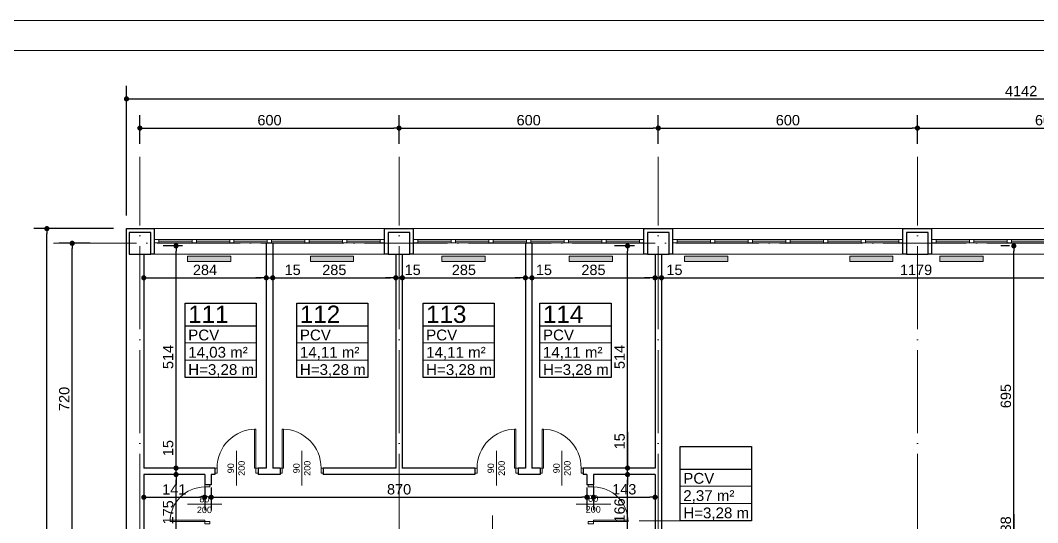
# Model space of a CAD drawing. Header units: millimetres. Extents: x 54 to 8480, y -22812 to 17434.
# Drawn here: x 1356 to 3711, y -6288 to -5126 of the extents above; entities that cross this region are included whole.
import ezdxf

# ---------------------------------------------------------------- set-up
doc = ezdxf.new("R2010")
doc.units = ezdxf.units.MM
doc.linetypes.add('ACAD_ISO04W100', pattern=[30, 24, -3, 0, -3])
doc.layers.add('grzejniki', color=104, linetype='Continuous')
doc.layers.add('TABELKI PO UWAGACH', color=5, linetype='Continuous')
for name, color, linetype, lineweight in [('osie', 132, 'ACAD_ISO04W100', 0), ('PLATFORMA', 7, 'Continuous', 0), ('STOLARKA', 97, 'Continuous', 0), ('tabelki', 151, 'Continuous', 0), ('wymiary', 150, 'Continuous', 0)]:
    doc.layers.add(name, color=color, linetype=linetype, lineweight=lineweight)
doc.styles.get("Standard").update_dxf_attribs({"font": 'arial.ttf'})
doc.dimstyles.new('ISO-25', dxfattribs={"dimtxt": 24, "dimasz": 12, "dimexe": 30, "dimexo": 30, "dimgap": 6, "dimtad": 1, "dimdec": 0, "dimtxsty": 'Standard', "dimblk": 'DOT', "dimcen": 2.5, "dimadec": 0, "dimazin": 0, "dimtfac": 1, "dimtdec": 0, "dimtmove": 0, "dimatfit": 3, "dimldrblk": 'DOT', "dimfxl": 1, "dimarcsym": 0})

# ---------------------------------------------------------------- blocks, each defined once
blk = doc.blocks.new('A$C13771EA7')
at = {"color": 132, "linetype": 'ACAD_ISO04W100', "lineweight": 0, "ltscale": 8}
for p, q in [((31, -2874), (31, 166)), ((631, -2874), (631, 166)), ((1231, -2874), (1231, 166)), ((1831, -2874), (1831, 166)), ((-169, -34), (4311, -34))]:
    blk.add_line(p, q, dxfattribs=at)
blk = doc.blocks.new('A$C662874F4')
at = {"layer": 'STOLARKA', "lineweight": 0}
for p, q in [((8.5, 9), (541.5, 9)), ((18.5, -20), (95.6668, -20)), ((105.6668, -20), (182.8334, -20)), ((192.8334, -20), (270, -20)), ((280, -20), (357.1666, -20)), ((367.1666, -20), (444.3332, -20)), ((454.3332, -20), (531.5, -20)), ((8.5, -50), (541.5, -50))]:
    blk.add_line(p, q, dxfattribs=at)
for points in [[(8.5, -24), (541.5, -24), (541.5, -16), (8.5, -16)], [(8.5, -24), (18.5, -24), (18.5, -16), (8.5, -16)], [(95.6668, -24), (105.6668, -24), (105.6668, -16), (95.6668, -16)], [(182.8334, -24), (192.8334, -24), (192.8334, -16), (182.8334, -16)], [(270, -24), (280, -24), (280, -16), (270, -16)], [(367.1666, -24), (357.1666, -24), (357.1666, -16), (367.1666, -16)], [(454.3332, -24), (444.3332, -24), (444.3332, -16), (454.3332, -16)], [(531.5, -24), (541.5, -24), (541.5, -16), (531.5, -16)]]:
    blk.add_lwpolyline(points, close=True, dxfattribs=at)
blk = doc.blocks.new('A$C326D3F87')
at = {"layer": 'STOLARKA', "lineweight": 0}
blk.add_line((50, -40), (50, 40), dxfattribs=at)
for points in [[(5, 0), (8, 0), (8, 90), (5, 90)], [(0, -12), (5, -12), (5, 0), (0, 0)], [(95, -12), (100, -12), (100, 0), (95, 0)]]:
    blk.add_lwpolyline(points, close=True, dxfattribs=at)
blk.add_arc((5, 0), 90, 0, 90, dxfattribs=at)
at = {"layer": 'STOLARKA', "lineweight": 0, "insert": (30.4, -37.7), "char_height": 15, "width": 74.399, "attachment_point": 1, "rotation": 90}
blk.add_mtext('\\pxqc;90\\P200', dxfattribs=at)
blk = doc.blocks.new('_Dot')
at = {"color": 0, "linetype": 'ByBlock', "lineweight": -2}
blk.add_line((-0.5, 0), (-1, 0), dxfattribs=at)
at = {"color": 0, "linetype": 'ByBlock', "lineweight": 0, "const_width": 0.5}
blk.add_lwpolyline([(-0.25, 0, 1), (0.25, 0, 1)], format="xyb", close=True, dxfattribs=at)
blk = doc.blocks.new('*D170')
at = {"layer": 'Defpoints', "color": 0, "linetype": 'Continuous', "lineweight": 0}
for p in [(2232.6, -5374.8), (1632.6, -5441.3), (2232.6, -5441.3)]:
    blk.add_point(p, dxfattribs=at)
at = {"layer": 'wymiary', "color": 0, "linetype": 'Continuous', "lineweight": -2}
for p, q in [((1632.6, -5411.3), (1632.6, -5344.8)), ((2232.6, -5411.3), (2232.6, -5344.8)), ((1644.6, -5374.8), (2220.6, -5374.8))]:
    blk.add_line(p, q, dxfattribs=at)
at = {"layer": 'wymiary', "color": 0, "linetype": 'Continuous', "lineweight": -2, "xscale": 12, "yscale": 12, "zscale": 12, "rotation": 180}
blk.add_blockref('_Dot', (1632.6, -5374.8), dxfattribs=at)
at = {"layer": 'wymiary', "color": 0, "linetype": 'Continuous', "lineweight": -2, "xscale": 12, "yscale": 12, "zscale": 12}
blk.add_blockref('_Dot', (2232.6, -5374.8), dxfattribs=at)
at = {"layer": 'wymiary', "color": 0, "linetype": 'Continuous', "lineweight": 0, "insert": (1932.6, -5356.6), "char_height": 24, "attachment_point": 5}
blk.add_mtext('600', dxfattribs=at)
blk = doc.blocks.new('*D171')
at = {"layer": 'Defpoints', "color": 0, "linetype": 'Continuous', "lineweight": 0}
for p in [(2832.6, -5374.8), (2232.6, -5441.3), (2832.6, -5441.3)]:
    blk.add_point(p, dxfattribs=at)
at = {"layer": 'wymiary', "color": 0, "linetype": 'Continuous', "lineweight": -2}
for p, q in [((2232.6, -5411.3), (2232.6, -5344.8)), ((2832.6, -5411.3), (2832.6, -5344.8)), ((2244.6, -5374.8), (2820.6, -5374.8))]:
    blk.add_line(p, q, dxfattribs=at)
at = {"layer": 'wymiary', "color": 0, "linetype": 'Continuous', "lineweight": -2, "xscale": 12, "yscale": 12, "zscale": 12, "rotation": 180}
blk.add_blockref('_Dot', (2232.6, -5374.8), dxfattribs=at)
at = {"layer": 'wymiary', "color": 0, "linetype": 'Continuous', "lineweight": -2, "xscale": 12, "yscale": 12, "zscale": 12}
blk.add_blockref('_Dot', (2832.6, -5374.8), dxfattribs=at)
at = {"layer": 'wymiary', "color": 0, "linetype": 'Continuous', "lineweight": 0, "insert": (2532.6, -5356.6), "char_height": 24, "attachment_point": 5}
blk.add_mtext('600', dxfattribs=at)
blk = doc.blocks.new('*D172')
at = {"layer": 'Defpoints', "color": 0, "linetype": 'Continuous', "lineweight": 0}
for p in [(3432.6, -5374.8), (2832.6, -5441.3), (3432.6, -5441.3)]:
    blk.add_point(p, dxfattribs=at)
at = {"layer": 'wymiary', "color": 0, "linetype": 'Continuous', "lineweight": -2}
for p, q in [((2832.6, -5411.3), (2832.6, -5344.8)), ((3432.6, -5411.3), (3432.6, -5344.8)), ((2844.6, -5374.8), (3420.6, -5374.8))]:
    blk.add_line(p, q, dxfattribs=at)
at = {"layer": 'wymiary', "color": 0, "linetype": 'Continuous', "lineweight": -2, "xscale": 12, "yscale": 12, "zscale": 12, "rotation": 180}
blk.add_blockref('_Dot', (2832.6, -5374.8), dxfattribs=at)
at = {"layer": 'wymiary', "color": 0, "linetype": 'Continuous', "lineweight": -2, "xscale": 12, "yscale": 12, "zscale": 12}
blk.add_blockref('_Dot', (3432.6, -5374.8), dxfattribs=at)
at = {"layer": 'wymiary', "color": 0, "linetype": 'Continuous', "lineweight": 0, "insert": (3132.6, -5356.6), "char_height": 24, "attachment_point": 5}
blk.add_mtext('600', dxfattribs=at)
blk = doc.blocks.new('*D173')
at = {"layer": 'Defpoints', "color": 0, "linetype": 'Continuous', "lineweight": 0}
for p in [(4032.6, -5374.8), (3432.6, -5441.3), (4032.6, -5441.3)]:
    blk.add_point(p, dxfattribs=at)
at = {"layer": 'wymiary', "color": 0, "linetype": 'Continuous', "lineweight": -2}
for p, q in [((3432.6, -5411.3), (3432.6, -5344.8)), ((4032.6, -5411.3), (4032.6, -5344.8)), ((3444.6, -5374.8), (4020.6, -5374.8))]:
    blk.add_line(p, q, dxfattribs=at)
at = {"layer": 'wymiary', "color": 0, "linetype": 'Continuous', "lineweight": -2, "xscale": 12, "yscale": 12, "zscale": 12, "rotation": 180}
blk.add_blockref('_Dot', (3432.6, -5374.8), dxfattribs=at)
at = {"layer": 'wymiary', "color": 0, "linetype": 'Continuous', "lineweight": -2, "xscale": 12, "yscale": 12, "zscale": 12}
blk.add_blockref('_Dot', (4032.6, -5374.8), dxfattribs=at)
at = {"layer": 'wymiary', "color": 0, "linetype": 'Continuous', "lineweight": 0, "insert": (3732.6, -5356.6), "char_height": 24, "attachment_point": 5}
blk.add_mtext('600', dxfattribs=at)
blk = doc.blocks.new('*D154')
at = {"layer": 'Defpoints', "color": 0, "linetype": 'Continuous', "lineweight": 0}
for p in [(1475.9, -5641.3), (1547.6, -5641.3), (1547.6, -6361.3)]:
    blk.add_point(p, dxfattribs=at)
at = {"layer": 'wymiary', "color": 0, "linetype": 'Continuous', "lineweight": -2}
for p, q in [((1517.6, -5641.3), (1445.9, -5641.3)), ((1475.9, -6349.3), (1475.9, -5653.3)), ((1517.6, -6361.3), (1445.9, -6361.3))]:
    blk.add_line(p, q, dxfattribs=at)
at = {"layer": 'wymiary', "color": 0, "linetype": 'Continuous', "lineweight": -2, "xscale": 12, "yscale": 12, "zscale": 12}
for p, rotation in [((1475.9, -5641.3), 90), ((1475.9, -6361.3), 270)]:
    blk.add_blockref('_Dot', p, dxfattribs=dict(at, rotation=rotation))
at = {"layer": 'wymiary', "color": 0, "linetype": 'Continuous', "lineweight": 0, "insert": (1457.6, -6001.3), "char_height": 24, "attachment_point": 5, "rotation": 90}
blk.add_mtext('720', dxfattribs=at)
blk = doc.blocks.new('*D168')
at = {"layer": 'Defpoints', "color": 0, "linetype": 'Continuous', "lineweight": 0}
for p in [(5743.6, -5307.2), (1601.6, -5607.3), (5743.6, -5607.3)]:
    blk.add_point(p, dxfattribs=at)
at = {"layer": 'wymiary', "color": 0, "linetype": 'Continuous', "lineweight": -2}
for p, q in [((1601.6, -5577.3), (1601.6, -5277.2)), ((5743.6, -5577.3), (5743.6, -5277.2)), ((1613.6, -5307.2), (5731.6, -5307.2))]:
    blk.add_line(p, q, dxfattribs=at)
at = {"layer": 'wymiary', "color": 0, "linetype": 'Continuous', "lineweight": -2, "xscale": 12, "yscale": 12, "zscale": 12, "rotation": 180}
blk.add_blockref('_Dot', (1601.6, -5307.2), dxfattribs=at)
at = {"layer": 'wymiary', "color": 0, "linetype": 'Continuous', "lineweight": -2, "xscale": 12, "yscale": 12, "zscale": 12}
blk.add_blockref('_Dot', (5743.6, -5307.2), dxfattribs=at)
at = {"layer": 'wymiary', "color": 0, "linetype": 'Continuous', "lineweight": 0, "insert": (3672.6, -5289.1), "char_height": 24, "attachment_point": 5}
blk.add_mtext('4142', dxfattribs=at)
blk = doc.blocks.new('*D169')
at = {"layer": 'Defpoints', "color": 0, "linetype": 'Continuous', "lineweight": 0}
for p in [(1417.2, -5607.3), (1601.6, -5607.3), (1601.6, -8315.3)]:
    blk.add_point(p, dxfattribs=at)
at = {"layer": 'wymiary', "color": 0, "linetype": 'Continuous', "lineweight": -2}
for p, q in [((1571.6, -5607.3), (1387.2, -5607.3)), ((1417.2, -8303.3), (1417.2, -5619.3)), ((1571.6, -8315.3), (1387.2, -8315.3))]:
    blk.add_line(p, q, dxfattribs=at)
at = {"layer": 'wymiary', "color": 0, "linetype": 'Continuous', "lineweight": -2, "xscale": 12, "yscale": 12, "zscale": 12}
for p, rotation in [((1417.2, -5607.3), 90), ((1417.2, -8315.3), 270)]:
    blk.add_blockref('_Dot', p, dxfattribs=dict(at, rotation=rotation))
at = {"layer": 'wymiary', "color": 0, "linetype": 'Continuous', "lineweight": 0, "insert": (1398.9, -6961.3), "char_height": 24, "attachment_point": 5, "rotation": 90}
blk.add_mtext('2708', dxfattribs=at)
blk = doc.blocks.new('*D311')
at = {"layer": 'Defpoints', "color": 0, "linetype": 'Continuous', "lineweight": 0}
for p in [(1716.3, -5647.3), (1761.6, -5647.3), (1716.3, -6161.3)]:
    blk.add_point(p, dxfattribs=at)
at = {"layer": 'wymiary', "color": 0, "linetype": 'Continuous', "lineweight": -2}
for p, q in [((1731.6, -5647.3), (1686.3, -5647.3)), ((1716.3, -6149.3), (1716.3, -5659.3))]:
    blk.add_line(p, q, dxfattribs=at)
at = {"layer": 'wymiary', "color": 0, "linetype": 'Continuous', "lineweight": -2, "xscale": 12, "yscale": 12, "zscale": 12}
for p, rotation in [((1716.3, -5647.3), 90), ((1716.3, -6161.3), 270)]:
    blk.add_blockref('_Dot', p, dxfattribs=dict(at, rotation=rotation))
at = {"layer": 'wymiary', "color": 0, "linetype": 'Continuous', "lineweight": 0, "insert": (1698, -5904.3), "char_height": 24, "attachment_point": 5, "rotation": 90}
blk.add_mtext('514', dxfattribs=at)
blk = doc.blocks.new('*D323')
at = {"layer": 'Defpoints', "color": 0, "linetype": 'Continuous', "lineweight": 0}
for p in [(1716.3, -6176.3), (1716.3, -6176.3), (1716.3, -6351.3)]:
    blk.add_point(p, dxfattribs=at)
at = {"layer": 'wymiary', "color": 0, "linetype": 'Continuous', "lineweight": -2}
blk.add_line((1716.3, -6339.3), (1716.3, -6188.3), dxfattribs=at)
at = {"layer": 'wymiary', "color": 0, "linetype": 'Continuous', "lineweight": -2, "xscale": 12, "yscale": 12, "zscale": 12}
for p, rotation in [((1716.3, -6176.3), 90), ((1716.3, -6351.3), 270)]:
    blk.add_blockref('_Dot', p, dxfattribs=dict(at, rotation=rotation))
at = {"layer": 'wymiary', "color": 0, "linetype": 'Continuous', "lineweight": 0, "insert": (1698, -6263.8), "char_height": 24, "attachment_point": 5, "rotation": 90}
blk.add_mtext('175', dxfattribs=at)
blk = doc.blocks.new('*D324')
at = {"layer": 'Defpoints', "color": 0, "linetype": 'Continuous', "lineweight": 0}
for p in [(1716.3, -6161.3), (1716.3, -6161.3), (1716.3, -6176.3)]:
    blk.add_point(p, dxfattribs=at)
at = {"layer": 'wymiary', "color": 0, "linetype": 'Continuous', "lineweight": -2}
for p, q in [((1716.3, -6149.3), (1716.3, -6093)), ((1716.3, -6176.3), (1716.3, -6161.3)), ((1716.3, -6188.3), (1716.3, -6200.3))]:
    blk.add_line(p, q, dxfattribs=at)
at = {"layer": 'wymiary', "color": 0, "linetype": 'Continuous', "lineweight": -2, "xscale": 12, "yscale": 12, "zscale": 12}
for p, rotation in [((1716.3, -6161.3), 270), ((1716.3, -6176.3), 90)]:
    blk.add_blockref('_Dot', p, dxfattribs=dict(at, rotation=rotation))
at = {"layer": 'wymiary', "color": 0, "linetype": 'Continuous', "lineweight": 0, "insert": (1698, -6115.1), "char_height": 24, "attachment_point": 5, "rotation": 90}
blk.add_mtext('15', dxfattribs=at)
blk = doc.blocks.new('*D348')
at = {"layer": 'Defpoints', "color": 0, "linetype": 'Continuous', "lineweight": 0}
for p in [(1641.6, -5666.3), (1925.1, -5666.3), (1925.1, -5721.1)]:
    blk.add_point(p, dxfattribs=at)
at = {"layer": 'wymiary', "color": 0, "linetype": 'Continuous', "lineweight": -2}
for p, q in [((1641.6, -5696.3), (1641.6, -5751.1)), ((1925.1, -5696.3), (1925.1, -5751.1)), ((1653.6, -5721.1), (1913.1, -5721.1))]:
    blk.add_line(p, q, dxfattribs=at)
at = {"layer": 'wymiary', "color": 0, "linetype": 'Continuous', "lineweight": -2, "xscale": 12, "yscale": 12, "zscale": 12, "rotation": 180}
blk.add_blockref('_Dot', (1641.6, -5721.1), dxfattribs=at)
at = {"layer": 'wymiary', "color": 0, "linetype": 'Continuous', "lineweight": -2, "xscale": 12, "yscale": 12, "zscale": 12}
blk.add_blockref('_Dot', (1925.1, -5721.1), dxfattribs=at)
at = {"layer": 'wymiary', "color": 0, "linetype": 'Continuous', "lineweight": 0, "insert": (1783.3, -5702.9), "char_height": 24, "attachment_point": 5}
blk.add_mtext('284', dxfattribs=at)
blk = doc.blocks.new('*D350')
at = {"layer": 'Defpoints', "color": 0, "linetype": 'Continuous', "lineweight": 0}
for p in [(1925.1, -5640.3), (1940.1, -5641.3), (1940.1, -5721.1)]:
    blk.add_point(p, dxfattribs=at)
at = {"layer": 'wymiary', "color": 0, "linetype": 'Continuous', "lineweight": -2}
for p, q in [((1925.1, -5670.3), (1925.1, -5751.1)), ((1940.1, -5671.3), (1940.1, -5751.1)), ((1913.1, -5721.1), (1901.1, -5721.1)), ((1925.1, -5721.1), (1940.1, -5721.1)), ((1952.1, -5721.1), (2008.4, -5721.1))]:
    blk.add_line(p, q, dxfattribs=at)
at = {"layer": 'wymiary', "color": 0, "linetype": 'Continuous', "lineweight": -2, "xscale": 12, "yscale": 12, "zscale": 12}
blk.add_blockref('_Dot', (1925.1, -5721.1), dxfattribs=at)
at = {"layer": 'wymiary', "color": 0, "linetype": 'Continuous', "lineweight": -2, "xscale": 12, "yscale": 12, "zscale": 12, "rotation": 180}
blk.add_blockref('_Dot', (1940.1, -5721.1), dxfattribs=at)
at = {"layer": 'wymiary', "color": 0, "linetype": 'Continuous', "lineweight": 0, "insert": (1986.2, -5702.9), "char_height": 24, "attachment_point": 5}
blk.add_mtext('15', dxfattribs=at)
blk = doc.blocks.new('*D351')
at = {"layer": 'Defpoints', "color": 0, "linetype": 'Continuous', "lineweight": 0}
for p in [(1940.1, -5641.3), (2225.1, -5666.3), (2225.1, -5721.1)]:
    blk.add_point(p, dxfattribs=at)
at = {"layer": 'wymiary', "color": 0, "linetype": 'Continuous', "lineweight": -2}
for p, q in [((1940.1, -5671.3), (1940.1, -5751.1)), ((2225.1, -5696.3), (2225.1, -5751.1)), ((1952.1, -5721.1), (2213.1, -5721.1))]:
    blk.add_line(p, q, dxfattribs=at)
at = {"layer": 'wymiary', "color": 0, "linetype": 'Continuous', "lineweight": -2, "xscale": 12, "yscale": 12, "zscale": 12, "rotation": 180}
blk.add_blockref('_Dot', (1940.1, -5721.1), dxfattribs=at)
at = {"layer": 'wymiary', "color": 0, "linetype": 'Continuous', "lineweight": -2, "xscale": 12, "yscale": 12, "zscale": 12}
blk.add_blockref('_Dot', (2225.1, -5721.1), dxfattribs=at)
at = {"layer": 'wymiary', "color": 0, "linetype": 'Continuous', "lineweight": 0, "insert": (2082.6, -5702.9), "char_height": 24, "attachment_point": 5}
blk.add_mtext('285', dxfattribs=at)
blk = doc.blocks.new('*D352')
at = {"layer": 'Defpoints', "color": 0, "linetype": 'Continuous', "lineweight": 0}
for p in [(2225.1, -5666.3), (2240.1, -5666.3), (2240.1, -5721.1)]:
    blk.add_point(p, dxfattribs=at)
at = {"layer": 'wymiary', "color": 0, "linetype": 'Continuous', "lineweight": -2}
for p, q in [((2225.1, -5696.3), (2225.1, -5751.1)), ((2240.1, -5696.3), (2240.1, -5751.1)), ((2213.1, -5721.1), (2201.1, -5721.1)), ((2225.1, -5721.1), (2240.1, -5721.1)), ((2252.1, -5721.1), (2264.1, -5721.1))]:
    blk.add_line(p, q, dxfattribs=at)
at = {"layer": 'wymiary', "color": 0, "linetype": 'Continuous', "lineweight": -2, "xscale": 12, "yscale": 12, "zscale": 12}
blk.add_blockref('_Dot', (2225.1, -5721.1), dxfattribs=at)
at = {"layer": 'wymiary', "color": 0, "linetype": 'Continuous', "lineweight": -2, "xscale": 12, "yscale": 12, "zscale": 12, "rotation": 180}
blk.add_blockref('_Dot', (2240.1, -5721.1), dxfattribs=at)
at = {"layer": 'wymiary', "color": 0, "linetype": 'Continuous', "lineweight": 0, "insert": (2264.1, -5702.9), "char_height": 24, "attachment_point": 5}
blk.add_mtext('15', dxfattribs=at)
blk = doc.blocks.new('*D353')
at = {"layer": 'Defpoints', "color": 0, "linetype": 'Continuous', "lineweight": 0}
for p in [(2240.1, -5666.3), (2525.1, -5666.3), (2525.1, -5721.1)]:
    blk.add_point(p, dxfattribs=at)
at = {"layer": 'wymiary', "color": 0, "linetype": 'Continuous', "lineweight": -2}
for p, q in [((2240.1, -5696.3), (2240.1, -5751.1)), ((2525.1, -5696.3), (2525.1, -5751.1)), ((2252.1, -5721.1), (2513.1, -5721.1))]:
    blk.add_line(p, q, dxfattribs=at)
at = {"layer": 'wymiary', "color": 0, "linetype": 'Continuous', "lineweight": -2, "xscale": 12, "yscale": 12, "zscale": 12, "rotation": 180}
blk.add_blockref('_Dot', (2240.1, -5721.1), dxfattribs=at)
at = {"layer": 'wymiary', "color": 0, "linetype": 'Continuous', "lineweight": -2, "xscale": 12, "yscale": 12, "zscale": 12}
blk.add_blockref('_Dot', (2525.1, -5721.1), dxfattribs=at)
at = {"layer": 'wymiary', "color": 0, "linetype": 'Continuous', "lineweight": 0, "insert": (2382.6, -5702.9), "char_height": 24, "attachment_point": 5}
blk.add_mtext('285', dxfattribs=at)
blk = doc.blocks.new('*D354')
at = {"layer": 'Defpoints', "color": 0, "linetype": 'Continuous', "lineweight": 0}
for p in [(2525.1, -5666.3), (2540.1, -5666.3), (2540.1, -5721.1)]:
    blk.add_point(p, dxfattribs=at)
at = {"layer": 'wymiary', "color": 0, "linetype": 'Continuous', "lineweight": -2}
for p, q in [((2525.1, -5696.3), (2525.1, -5751.1)), ((2540.1, -5696.3), (2540.1, -5751.1)), ((2513.1, -5721.1), (2501.1, -5721.1)), ((2525.1, -5721.1), (2540.1, -5721.1)), ((2552.1, -5721.1), (2564.1, -5721.1))]:
    blk.add_line(p, q, dxfattribs=at)
at = {"layer": 'wymiary', "color": 0, "linetype": 'Continuous', "lineweight": -2, "xscale": 12, "yscale": 12, "zscale": 12}
blk.add_blockref('_Dot', (2525.1, -5721.1), dxfattribs=at)
at = {"layer": 'wymiary', "color": 0, "linetype": 'Continuous', "lineweight": -2, "xscale": 12, "yscale": 12, "zscale": 12, "rotation": 180}
blk.add_blockref('_Dot', (2540.1, -5721.1), dxfattribs=at)
at = {"layer": 'wymiary', "color": 0, "linetype": 'Continuous', "lineweight": 0, "insert": (2567.9, -5702.9), "char_height": 24, "attachment_point": 5}
blk.add_mtext('15', dxfattribs=at)
blk = doc.blocks.new('*D355')
at = {"layer": 'Defpoints', "color": 0, "linetype": 'Continuous', "lineweight": 0}
for p in [(2540.1, -5666.3), (2825.1, -5666.3), (2825.1, -5721.1)]:
    blk.add_point(p, dxfattribs=at)
at = {"layer": 'wymiary', "color": 0, "linetype": 'Continuous', "lineweight": -2}
for p, q in [((2540.1, -5696.3), (2540.1, -5751.1)), ((2825.1, -5696.3), (2825.1, -5751.1)), ((2552.1, -5721.1), (2813.1, -5721.1))]:
    blk.add_line(p, q, dxfattribs=at)
at = {"layer": 'wymiary', "color": 0, "linetype": 'Continuous', "lineweight": -2, "xscale": 12, "yscale": 12, "zscale": 12, "rotation": 180}
blk.add_blockref('_Dot', (2540.1, -5721.1), dxfattribs=at)
at = {"layer": 'wymiary', "color": 0, "linetype": 'Continuous', "lineweight": -2, "xscale": 12, "yscale": 12, "zscale": 12}
blk.add_blockref('_Dot', (2825.1, -5721.1), dxfattribs=at)
at = {"layer": 'wymiary', "color": 0, "linetype": 'Continuous', "lineweight": 0, "insert": (2682.6, -5702.9), "char_height": 24, "attachment_point": 5}
blk.add_mtext('285', dxfattribs=at)
blk = doc.blocks.new('*D356')
at = {"layer": 'Defpoints', "color": 0, "linetype": 'Continuous', "lineweight": 0}
for p in [(2825.1, -5666.3), (2840.1, -5666.3), (2840.1, -5721.1)]:
    blk.add_point(p, dxfattribs=at)
at = {"layer": 'wymiary', "color": 0, "linetype": 'Continuous', "lineweight": -2}
for p, q in [((2825.1, -5696.3), (2825.1, -5751.1)), ((2840.1, -5696.3), (2840.1, -5751.1)), ((2813.1, -5721.1), (2801.1, -5721.1)), ((2825.1, -5721.1), (2840.1, -5721.1)), ((2852.1, -5721.1), (2864.1, -5721.1))]:
    blk.add_line(p, q, dxfattribs=at)
at = {"layer": 'wymiary', "color": 0, "linetype": 'Continuous', "lineweight": -2, "xscale": 12, "yscale": 12, "zscale": 12}
blk.add_blockref('_Dot', (2825.1, -5721.1), dxfattribs=at)
at = {"layer": 'wymiary', "color": 0, "linetype": 'Continuous', "lineweight": -2, "xscale": 12, "yscale": 12, "zscale": 12, "rotation": 180}
blk.add_blockref('_Dot', (2840.1, -5721.1), dxfattribs=at)
at = {"layer": 'wymiary', "color": 0, "linetype": 'Continuous', "lineweight": 0, "insert": (2870.1, -5702.9), "char_height": 24, "attachment_point": 5}
blk.add_mtext('15', dxfattribs=at)
blk = doc.blocks.new('*D357')
at = {"layer": 'Defpoints', "color": 0, "linetype": 'Continuous', "lineweight": 0}
for p in [(2840.1, -5666.3), (4018.6, -5666.3), (4018.6, -5721.1)]:
    blk.add_point(p, dxfattribs=at)
at = {"layer": 'wymiary', "color": 0, "linetype": 'Continuous', "lineweight": -2}
for p, q in [((2840.1, -5696.3), (2840.1, -5751.1)), ((4018.6, -5696.3), (4018.6, -5751.1)), ((2852.1, -5721.1), (4006.6, -5721.1))]:
    blk.add_line(p, q, dxfattribs=at)
at = {"layer": 'wymiary', "color": 0, "linetype": 'Continuous', "lineweight": -2, "xscale": 12, "yscale": 12, "zscale": 12, "rotation": 180}
blk.add_blockref('_Dot', (2840.1, -5721.1), dxfattribs=at)
at = {"layer": 'wymiary', "color": 0, "linetype": 'Continuous', "lineweight": -2, "xscale": 12, "yscale": 12, "zscale": 12}
blk.add_blockref('_Dot', (4018.6, -5721.1), dxfattribs=at)
at = {"layer": 'wymiary', "color": 0, "linetype": 'Continuous', "lineweight": 0, "insert": (3429.3, -5702.9), "char_height": 24, "attachment_point": 5}
blk.add_mtext('1179', dxfattribs=at)
blk = doc.blocks.new('*D536')
at = {"layer": 'Defpoints', "color": 0, "linetype": 'Continuous', "lineweight": 0}
for p in [(3655.6, -6342.3), (3655.6, -6342.3), (3655.6, -6380.3)]:
    blk.add_point(p, dxfattribs=at)
at = {"layer": 'wymiary', "color": 0, "linetype": 'Continuous', "lineweight": -2}
for p, q in [((3655.6, -6268.3), (3655.6, -6342.3)), ((3655.6, -6368.3), (3655.6, -6354.3))]:
    blk.add_line(p, q, dxfattribs=at)
at = {"layer": 'wymiary', "color": 0, "linetype": 'Continuous', "lineweight": -2, "xscale": 12, "yscale": 12, "zscale": 12}
for p, rotation in [((3655.6, -6342.3), 90), ((3655.6, -6380.3), 270)]:
    blk.add_blockref('_Dot', p, dxfattribs=dict(at, rotation=rotation))
at = {"layer": 'wymiary', "color": 0, "linetype": 'Continuous', "lineweight": 0, "insert": (3637.3, -6291.5), "char_height": 24, "attachment_point": 5, "rotation": 90}
blk.add_mtext('38', dxfattribs=at)
blk = doc.blocks.new('*D537')
at = {"layer": 'Defpoints', "color": 0, "linetype": 'Continuous', "lineweight": 0}
for p in [(3655.6, -5647.3), (3675.6, -5647.3), (3655.6, -6342.3)]:
    blk.add_point(p, dxfattribs=at)
at = {"layer": 'wymiary', "color": 0, "linetype": 'Continuous', "lineweight": -2}
for p, q in [((3645.6, -5647.3), (3625.6, -5647.3)), ((3655.6, -6330.3), (3655.6, -5659.3))]:
    blk.add_line(p, q, dxfattribs=at)
at = {"layer": 'wymiary', "color": 0, "linetype": 'Continuous', "lineweight": -2, "xscale": 12, "yscale": 12, "zscale": 12}
for p, rotation in [((3655.6, -5647.3), 90), ((3655.6, -6342.3), 270)]:
    blk.add_blockref('_Dot', p, dxfattribs=dict(at, rotation=rotation))
at = {"layer": 'wymiary', "color": 0, "linetype": 'Continuous', "lineweight": 0, "insert": (3637.3, -5994.8), "char_height": 24, "attachment_point": 5, "rotation": 90}
blk.add_mtext('695', dxfattribs=at)
blk = doc.blocks.new('*D654')
at = {"layer": 'Defpoints', "color": 0, "linetype": 'Continuous', "lineweight": 0}
for p in [(2761.5, -6176.3), (2825.1, -6176.3), (2807.6, -6342.3)]:
    blk.add_point(p, dxfattribs=at)
at = {"layer": 'wymiary', "color": 0, "linetype": 'Continuous', "lineweight": -2}
for p, q in [((2795.1, -6176.3), (2731.5, -6176.3)), ((2761.5, -6330.3), (2761.5, -6188.3)), ((2777.6, -6342.3), (2731.5, -6342.3))]:
    blk.add_line(p, q, dxfattribs=at)
at = {"layer": 'wymiary', "color": 0, "linetype": 'Continuous', "lineweight": -2, "xscale": 12, "yscale": 12, "zscale": 12}
for p, rotation in [((2761.5, -6176.3), 90), ((2761.5, -6342.3), 270)]:
    blk.add_blockref('_Dot', p, dxfattribs=dict(at, rotation=rotation))
at = {"layer": 'wymiary', "color": 0, "linetype": 'Continuous', "lineweight": 0, "insert": (2743.2, -6259.3), "char_height": 24, "attachment_point": 5, "rotation": 90}
blk.add_mtext('166', dxfattribs=at)
blk = doc.blocks.new('*D655')
at = {"layer": 'Defpoints', "color": 0, "linetype": 'Continuous', "lineweight": 0}
for p in [(2761.5, -6161.3), (2825.1, -6161.3), (2825.1, -6176.3)]:
    blk.add_point(p, dxfattribs=at)
at = {"layer": 'wymiary', "color": 0, "linetype": 'Continuous', "lineweight": -2}
for p, q in [((2761.5, -6077.1), (2761.5, -6161.3)), ((2761.5, -6149.3), (2761.5, -6137.3)), ((2795.1, -6161.3), (2731.5, -6161.3)), ((2761.5, -6176.3), (2761.5, -6161.3)), ((2761.5, -6176.3), (2761.5, -6161.3)), ((2795.1, -6176.3), (2731.5, -6176.3)), ((2761.5, -6188.3), (2761.5, -6200.3))]:
    blk.add_line(p, q, dxfattribs=at)
at = {"layer": 'wymiary', "color": 0, "linetype": 'Continuous', "lineweight": -2, "xscale": 12, "yscale": 12, "zscale": 12}
for p, rotation in [((2761.5, -6161.3), 270), ((2761.5, -6176.3), 90)]:
    blk.add_blockref('_Dot', p, dxfattribs=dict(at, rotation=rotation))
at = {"layer": 'wymiary', "color": 0, "linetype": 'Continuous', "lineweight": 0, "insert": (2743.2, -6099.3), "char_height": 24, "attachment_point": 5, "rotation": 90}
blk.add_mtext('15', dxfattribs=at)
blk = doc.blocks.new('*D656')
at = {"layer": 'Defpoints', "color": 0, "linetype": 'Continuous', "lineweight": 0}
for p in [(2761.5, -5647.3), (2807.6, -5647.3), (2825.1, -6161.3)]:
    blk.add_point(p, dxfattribs=at)
at = {"layer": 'wymiary', "color": 0, "linetype": 'Continuous', "lineweight": -2}
for p, q in [((2777.6, -5647.3), (2731.5, -5647.3)), ((2761.5, -6149.3), (2761.5, -5659.3)), ((2795.1, -6161.3), (2731.5, -6161.3))]:
    blk.add_line(p, q, dxfattribs=at)
at = {"layer": 'wymiary', "color": 0, "linetype": 'Continuous', "lineweight": -2, "xscale": 12, "yscale": 12, "zscale": 12}
for p, rotation in [((2761.5, -5647.3), 90), ((2761.5, -6161.3), 270)]:
    blk.add_blockref('_Dot', p, dxfattribs=dict(at, rotation=rotation))
at = {"layer": 'wymiary', "color": 0, "linetype": 'Continuous', "lineweight": 0, "insert": (2743.2, -5904.3), "char_height": 24, "attachment_point": 5, "rotation": 90}
blk.add_mtext('514', dxfattribs=at)
blk = doc.blocks.new('A$C508466D2')
at = {"layer": 'grzejniki', "linetype": 'Continuous', "lineweight": 0}
blk.add_hatch(color=256, dxfattribs=at).paths.add_polyline_path([(-50, -12), (50, -12), (50, 0), (-50, 0)])
blk.add_lwpolyline([(-50, -12), (50, -12), (50, 0), (-50, 0)], close=True, dxfattribs=at)
blk = doc.blocks.new('*D822')
at = {"layer": 'Defpoints', "color": 0, "linetype": 'Continuous', "lineweight": 0}
for p in [(1641.6, -6176.3), (1782.6, -6176.3), (1782.6, -6228.8)]:
    blk.add_point(p, dxfattribs=at)
at = {"layer": 'wymiary', "color": 0, "linetype": 'Continuous', "lineweight": -2}
for p, q in [((1641.6, -6206.3), (1641.6, -6258.8)), ((1782.6, -6206.3), (1782.6, -6258.8)), ((1653.6, -6228.8), (1770.6, -6228.8))]:
    blk.add_line(p, q, dxfattribs=at)
at = {"layer": 'wymiary', "color": 0, "linetype": 'Continuous', "lineweight": -2, "xscale": 12, "yscale": 12, "zscale": 12, "rotation": 180}
blk.add_blockref('_Dot', (1641.6, -6228.8), dxfattribs=at)
at = {"layer": 'wymiary', "color": 0, "linetype": 'Continuous', "lineweight": -2, "xscale": 12, "yscale": 12, "zscale": 12}
blk.add_blockref('_Dot', (1782.6, -6228.8), dxfattribs=at)
at = {"layer": 'wymiary', "color": 0, "linetype": 'Continuous', "lineweight": 0, "insert": (1712.1, -6210.7), "char_height": 24, "attachment_point": 5}
blk.add_mtext('141', dxfattribs=at)
blk = doc.blocks.new('*D823')
at = {"layer": 'Defpoints', "color": 0, "linetype": 'Continuous', "lineweight": 0}
for p in [(1797.6, -6176.3), (2667.6, -6176.3), (2667.6, -6228.8)]:
    blk.add_point(p, dxfattribs=at)
at = {"layer": 'wymiary', "color": 0, "linetype": 'Continuous', "lineweight": -2}
for p, q in [((1797.6, -6206.3), (1797.6, -6258.8)), ((2667.6, -6206.3), (2667.6, -6258.8)), ((1809.6, -6228.8), (2655.6, -6228.8))]:
    blk.add_line(p, q, dxfattribs=at)
at = {"layer": 'wymiary', "color": 0, "linetype": 'Continuous', "lineweight": -2, "xscale": 12, "yscale": 12, "zscale": 12, "rotation": 180}
blk.add_blockref('_Dot', (1797.6, -6228.8), dxfattribs=at)
at = {"layer": 'wymiary', "color": 0, "linetype": 'Continuous', "lineweight": -2, "xscale": 12, "yscale": 12, "zscale": 12}
blk.add_blockref('_Dot', (2667.6, -6228.8), dxfattribs=at)
at = {"layer": 'wymiary', "color": 0, "linetype": 'Continuous', "lineweight": 0, "insert": (2232.6, -6210.5), "char_height": 24, "attachment_point": 5}
blk.add_mtext('870', dxfattribs=at)
blk = doc.blocks.new('*D824')
at = {"layer": 'Defpoints', "color": 0, "linetype": 'Continuous', "lineweight": 0}
for p in [(2682.6, -6176.3), (2825.1, -6176.3), (2825.1, -6228.8)]:
    blk.add_point(p, dxfattribs=at)
at = {"layer": 'wymiary', "color": 0, "linetype": 'Continuous', "lineweight": -2}
for p, q in [((2682.6, -6206.3), (2682.6, -6258.8)), ((2825.1, -6206.3), (2825.1, -6258.8)), ((2694.6, -6228.8), (2813.1, -6228.8))]:
    blk.add_line(p, q, dxfattribs=at)
at = {"layer": 'wymiary', "color": 0, "linetype": 'Continuous', "lineweight": -2, "xscale": 12, "yscale": 12, "zscale": 12, "rotation": 180}
blk.add_blockref('_Dot', (2682.6, -6228.8), dxfattribs=at)
at = {"layer": 'wymiary', "color": 0, "linetype": 'Continuous', "lineweight": -2, "xscale": 12, "yscale": 12, "zscale": 12}
blk.add_blockref('_Dot', (2825.1, -6228.8), dxfattribs=at)
at = {"layer": 'wymiary', "color": 0, "linetype": 'Continuous', "lineweight": 0, "insert": (2753.8, -6210.5), "char_height": 24, "attachment_point": 5}
blk.add_mtext('143', dxfattribs=at)

msp = doc.modelspace()

# ---------------------------------------------------------------- linework, layer by layer
at = {"lineweight": 30}
for p, q in [((1601.6, -5607.3), (1666.1, -5607.3)), ((1601.6, -6391.3), (1601.6, -5607.3)), ((2199.1, -5607.3), (2266.1, -5607.3)), ((2799.1, -5607.3), (2866.1, -5607.3)), ((3399.1, -5607.3), (3466.1, -5607.3)), ((1925.1, -5640.3), (1925.1, -6161.3)), ((1940.1, -5640.3), (1940.1, -6161.3)), ((2525.1, -5640.3), (2525.1, -6161.3)), ((2540.1, -5640.3), (2540.1, -6161.3)), ((2225.1, -5666.3), (2225.1, -6161.3)), ((2240.1, -5666.3), (2240.1, -6161.3)), ((2825.1, -5666.3), (2825.1, -6161.3)), ((2840.1, -5666.3), (2840.1, -6336.3)), ((1806.1, -6161.3), (1641.6, -6161.3)), ((1806.1, -6161.3), (1806.1, -6176.3)), ((1906.1, -6161.3), (1906.1, -6176.3)), ((1925.1, -6161.3), (1906.1, -6161.3)), ((1957.1, -6161.3), (1940.1, -6161.3)), ((1957.1, -6161.3), (1957.1, -6176.3)), ((2225.1, -6161.3), (2057.1, -6161.3)), ((2057.1, -6161.3), (2057.1, -6176.3)), ((2408.1, -6161.3), (2240.1, -6161.3)), ((2408.1, -6161.3), (2408.1, -6176.3)), ((2508.1, -6161.3), (2508.1, -6176.3)), ((2525.1, -6161.3), (2508.1, -6161.3)), ((2559.1, -6161.3), (2540.1, -6161.3)), ((2559.1, -6161.3), (2559.1, -6176.3)), ((2825.1, -6161.3), (2659.1, -6161.3)), ((2659.1, -6161.3), (2659.1, -6176.3)), ((1782.6, -6176.3), (1641.6, -6176.3)), ((1806.1, -6176.3), (1797.6, -6176.3)), ((1957.1, -6176.3), (1906.1, -6176.3)), ((2408.1, -6176.3), (2057.1, -6176.3)), ((2559.1, -6176.3), (2508.1, -6176.3)), ((2667.6, -6176.3), (2659.1, -6176.3)), ((2825.1, -6176.3), (2682.6, -6176.3)), ((2825.1, -6176.3), (2825.1, -6336.3))]:
    msp.add_line(p, q, dxfattribs=at)
at = {"color": 7, "lineweight": 30}
for p, q in [((1666.1, -5666.3), (1666.1, -5607.3)), ((2199.1, -5666.3), (2199.1, -5607.3)), ((2266.1, -5666.3), (2266.1, -5607.3)), ((2799.1, -5666.3), (2799.1, -5607.3)), ((2866.1, -5666.3), (2866.1, -5607.3)), ((3399.1, -5666.3), (3399.1, -5607.3)), ((3466.1, -5666.3), (3466.1, -5607.3)), ((1641.6, -5666.3), (1641.6, -6161.3)), ((1666.1, -5666.3), (1657.6, -5666.3)), ((2207.6, -5666.3), (2199.1, -5666.3)), ((2266.1, -5666.3), (2257.6, -5666.3)), ((2807.6, -5666.3), (2799.1, -5666.3)), ((2866.1, -5666.3), (2857.6, -5666.3)), ((3407.6, -5666.3), (3399.1, -5666.3)), ((3466.1, -5666.3), (3457.6, -5666.3)), ((1641.6, -6176.3), (1641.6, -6336.3)), ((1782.6, -6176.3), (1782.6, -6200)), ((1797.6, -6176.3), (1797.6, -6200)), ((2667.6, -6176.3), (2667.6, -6200)), ((2682.6, -6176.3), (2682.6, -6200)), ((1797.6, -6200), (1782.6, -6200)), ((2682.6, -6200), (2667.6, -6200))]:
    msp.add_line(p, q, dxfattribs=at)
at = {"lineweight": 30}
for points in [[(1607.6, -5666.3), (1657.6, -5666.3), (1657.6, -5616.3), (1607.6, -5616.3)], [(2207.6, -5666.3), (2257.6, -5666.3), (2257.6, -5616.3), (2207.6, -5616.3)], [(2807.6, -5666.3), (2857.6, -5666.3), (2857.6, -5616.3), (2807.6, -5616.3)], [(3407.6, -5666.3), (3457.6, -5666.3), (3457.6, -5616.3), (3407.6, -5616.3)]]:
    msp.add_lwpolyline(points, close=True, dxfattribs=at)
at = {"layer": 'PLATFORMA', "color": 7, "lineweight": 0}
for points in [[(917.8, -8860.5), (7011.6, -8860.5), (7011.6, -5125.5), (917.8, -5125.5)], [(1301.6, -8790.5), (6941.6, -8790.5), (6941.6, -5195.5), (1301.6, -5195.5)]]:
    msp.add_lwpolyline(points, close=True, dxfattribs=at)
at = {"layer": 'STOLARKA', "lineweight": 0}
for p, q in [((1856.1, -6201.3), (1856.1, -6121.3)), ((2458.1, -6201.3), (2458.1, -6121.3)), ((1822.6, -6245), (1742.6, -6245)), ((2642.6, -6245), (2722.6, -6245))]:
    msp.add_line(p, q, dxfattribs=at)
for points in [[(1666.1, -5640.3), (2199.1, -5640.3), (2199.1, -5632.3), (1666.1, -5632.3)], [(1901.1, -6161.3), (1898.1, -6161.3), (1898.1, -6071.3), (1901.1, -6071.3)], [(2503.1, -6161.3), (2500.1, -6161.3), (2500.1, -6071.3), (2503.1, -6071.3)], [(1811.1, -6173.3), (1806.1, -6173.3), (1806.1, -6161.3), (1811.1, -6161.3)], [(1906.1, -6173.3), (1901.1, -6173.3), (1901.1, -6161.3), (1906.1, -6161.3)], [(2413.1, -6173.3), (2408.1, -6173.3), (2408.1, -6161.3), (2413.1, -6161.3)], [(2508.1, -6173.3), (2503.1, -6173.3), (2503.1, -6161.3), (2508.1, -6161.3)], [(1794.6, -6205), (1794.6, -6200), (1782.6, -6200), (1782.6, -6205)], [(2670.6, -6205), (2670.6, -6200), (2682.6, -6200), (2682.6, -6205)], [(1782.6, -6285), (1782.6, -6282), (1702.6, -6282), (1702.6, -6285)], [(1794.6, -6290), (1794.6, -6285), (1782.6, -6285), (1782.6, -6290)], [(2670.6, -6290), (2670.6, -6285), (2682.6, -6285), (2682.6, -6290)], [(2682.6, -6285), (2682.6, -6282), (2762.6, -6282), (2762.6, -6285)]]:
    msp.add_lwpolyline(points, close=True, dxfattribs=at)
for centre, radius, start, end in [((1901.1, -6161.3), 90, 90, 180), ((2503.1, -6161.3), 90, 90, 180), ((1782.6, -6285), 80, 90, 180), ((2682.6, -6285), 80, 0, 90)]:
    msp.add_arc(centre, radius, start, end, dxfattribs=at)
at = {"layer": 'TABELKI PO UWAGACH', "color": 30, "linetype": 'Continuous', "lineweight": 30}
for p, q in [((1737.2, -5831.9), (1902.1, -5831.9)), ((1995.7, -5831.9), (2160.6, -5831.9)), ((2288.1, -5831.9), (2453, -5831.9)), ((2558.4, -5831.9), (2723.3, -5831.9)), ((2883.3, -6163.5), (3048.2, -6163.5))]:
    msp.add_line(p, q, dxfattribs=at)
at = {"layer": 'TABELKI PO UWAGACH', "color": 30, "linetype": 'Continuous', "lineweight": 0}
for p, q in [((1737.2, -5871.9), (1902.1, -5871.9)), ((1995.7, -5871.9), (2160.6, -5871.9)), ((2288.1, -5871.9), (2453, -5871.9)), ((2558.4, -5871.9), (2723.3, -5871.9)), ((1737.2, -5911.9), (1902.1, -5911.9)), ((1995.7, -5911.9), (2160.6, -5911.9)), ((2288.1, -5911.9), (2453, -5911.9)), ((2558.4, -5911.9), (2723.3, -5911.9)), ((2883.3, -6203.5), (3048.2, -6203.5)), ((2883.3, -6243.5), (3048.2, -6243.5)), ((2449.2, -6404.8), (2449.2, -6270.7)), ((2883.3, -6283.5), (2788.6, -6283.5))]:
    msp.add_line(p, q, dxfattribs=at)
at = {"layer": 'TABELKI PO UWAGACH', "color": 30, "linetype": 'Continuous', "lineweight": 30}
for points in [[(1737.2, -5779.5), (1902.1, -5779.5), (1902.1, -5951.9), (1737.2, -5951.9)], [(1995.7, -5779.5), (2160.6, -5779.5), (2160.6, -5951.9), (1995.7, -5951.9)], [(2288.1, -5779.5), (2453, -5779.5), (2453, -5951.9), (2288.1, -5951.9)], [(2558.4, -5779.5), (2723.3, -5779.5), (2723.3, -5951.9), (2558.4, -5951.9)], [(2883.3, -6111.1), (3048.2, -6111.1), (3048.2, -6283.5), (2883.3, -6283.5)]]:
    msp.add_lwpolyline(points, close=True, dxfattribs=at)

# ---------------------------------------------------------------- block references
at = {"color": 7, "lineweight": 30}
for p in [(1657.6, -5616.3), (2257.6, -5616.3), (2857.6, -5616.3), (3457.6, -5616.3)]:
    msp.add_blockref('A$C662874F4', p, dxfattribs=at)
at = {"layer": 'grzejniki', "linetype": 'Continuous', "lineweight": 0}
for p in [(1792.9, -5671.3), (2077.2, -5671.3), (2381.8, -5671.3), (2676.7, -5671.3), (2943.7, -5671.3), (3325.9, -5671.3), (3534.7, -5671.3)]:
    msp.add_blockref('A$C508466D2', p, dxfattribs=at)
at = {"layer": 'osie', "lineweight": 30}
msp.add_blockref('A$C13771EA7', (1601.6, -5607.3), dxfattribs=at)
at = {"layer": 'STOLARKA', "lineweight": 30}
for p in [(1957.1, -6161.3), (2559.1, -6161.3)]:
    msp.add_blockref('A$C326D3F87', p, dxfattribs=at)

# ---------------------------------------------------------------- texts
at = {"layer": 'STOLARKA', "lineweight": 0, "char_height": 15, "width": 74.399, "attachment_point": 7, "rotation": 90}
for insert in [(1875.7, -6199), (2477.7, -6199)]:
    msp.add_mtext('\\pxqc;90\\P200', dxfattribs=dict(at, insert=insert))
at = {"layer": 'STOLARKA', "lineweight": 0, "char_height": 15, "width": 74.399}
for insert, attachment_point in [((1744.8, -6225.5), 1), ((2644.8, -6264.6), 7)]:
    msp.add_mtext('\\pxqc;80\\P200', dxfattribs=dict(at, insert=insert, attachment_point=attachment_point))
at = {"layer": 'tabelki', "color": 5, "linetype": 'Continuous', "lineweight": 0, "attachment_point": 1}
for s, insert, char_height, width in [('\\pxql;111', (1744.5, -5785.4), 40, 47.056), ('\\pxql;112', (2003, -5785.4), 40, 47.056), ('\\pxql;113', (2295.3, -5785.4), 40, 47.056), ('\\pxql;114', (2565.7, -5785.4), 40, 47.056), ('\\pxql;PCV', (1744.5, -5840.9), 25, 194.396), ('\\pxql;PCV', (2003, -5840.9), 25, 194.396), ('\\pxql;PCV', (2295.3, -5840.9), 25, 194.396), ('\\pxql;PCV', (2565.7, -5840.9), 25, 194.396), ('\\pxql;14,03 m²', (1744.5, -5880.9), 25, 160.906), ('\\pxql;14,11 m²', (2003, -5880.9), 25, 160.906), ('\\pxql;14,11 m²', (2295.3, -5880.9), 25, 160.906), ('\\pxql;14,11 m²', (2565.7, -5880.9), 25, 160.906), ('\\pxql;H=3,28 m', (1744.5, -5920.9), 25, 182.523), ('\\pxql;H=3,28 m', (2003, -5920.9), 25, 182.523), ('\\pxql;H=3,28 m', (2295.3, -5920.9), 25, 182.523), ('\\pxql;H=3,28 m', (2565.7, -5920.9), 25, 182.523), ('\\pxql;PCV', (2890.5, -6172.5), 25, 194.396), ('\\pxql;2,37 m²', (2890.5, -6212.5), 25, 160.906), ('\\pxql;H=3,28 m', (2890.5, -6252.5), 25, 182.523)]:
    msp.add_mtext(s, dxfattribs=dict(at, insert=insert, char_height=char_height, width=width))

# ---------------------------------------------------------------- dimensions: what is measured, and where the dimension line sits
at = {"layer": 'wymiary', "linetype": 'Continuous', "lineweight": 0}
for base, p1, p2, picture, middle in [((5743.6, -5307.2), (1601.6, -5607.3), (5743.6, -5607.3), '*D168', (3672.6, -5289.1)), ((2232.6, -5374.8), (1632.6, -5441.3), (2232.6, -5441.3), '*D170', (1932.6, -5356.6)), ((1940.1, -5721.1), (1925.1, -5640.3), (1940.1, -5641.3), '*D350', (1986.2, -5702.9)), ((1925.0896651, -5721.1315708), (1641.5896651, -5666.2781943), (1925.0896651, -5666.2781943), '*D348', (1783.3396651, -5702.8778191)), ((1782.6, -6228.8), (1641.6, -6176.3), (1782.6, -6176.3), '*D822', (1712.1, -6210.7)), ((2667.6, -6228.8), (1797.6, -6176.3), (2667.6, -6176.3), '*D823', (2232.6, -6210.5)), ((2825.0896651, -6228.794647), (2682.5896651, -6176.2781943), (2825.0896651, -6176.2781943), '*D824', (2753.8396651, -6210.5327097))]:
    dim = msp.add_linear_dim(base=base, p1=p1, p2=p2, dimstyle='ISO-25', dxfattribs=at)
    dim.commit()
    dim.dimension.update_dxf_attribs({"geometry": picture, "text_midpoint": middle})
for base, p1, p2, picture, middle in [((2832.6, -5374.8), (2232.6, -5441.3), (2832.6, -5441.3), '*D171', (2532.6, -5356.6)), ((3432.6, -5374.8), (2832.6, -5441.3), (3432.6, -5441.3), '*D172', (3132.6, -5356.6)), ((4032.6, -5374.8), (3432.6, -5441.3), (4032.6, -5441.3), '*D173', (3732.6, -5356.6)), ((2225.1, -5721.1), (1940.1, -5641.3), (2225.1, -5666.3), '*D351', (2082.6, -5702.9)), ((2525.1, -5721.1), (2240.1, -5666.3), (2525.1, -5666.3), '*D353', (2382.6, -5702.9)), ((2825.1, -5721.1), (2540.1, -5666.3), (2825.1, -5666.3), '*D355', (2682.6, -5702.9)), ((4018.5896651, -5721.1315708), (2840.0896651, -5666.2781943), (4018.5896651, -5666.2781943), '*D357', (3429.3396651, -5702.8778191))]:
    dim = msp.add_linear_dim(base=base, p1=p1, p2=p2, dimstyle='ISO-25', override={"dimtmove": 1}, dxfattribs=at)
    dim.commit()
    dim.dimension.update_dxf_attribs({"geometry": picture, "text_midpoint": middle})
for base, p1, p2, picture, middle in [((1417.2, -5607.3), (1601.6, -8315.3), (1601.6, -5607.3), '*D169', (1398.9, -6961.3)), ((1716.3, -6161.3), (1716.3, -6176.3), (1716.3, -6161.3), '*D324', (1698, -6115.1)), ((1716.3, -6176.3), (1716.3, -6351.3), (1716.3, -6176.3), '*D323', (1698, -6263.8)), ((2761.5, -6176.3), (2807.6, -6342.3), (2825.1, -6176.3), '*D654', (2743.2, -6259.3))]:
    dim = msp.add_linear_dim(base=base, p1=p1, p2=p2, angle=90, dimstyle='ISO-25', dxfattribs=at)
    dim.commit()
    dim.dimension.update_dxf_attribs({"geometry": picture, "text_midpoint": middle})
for base, p1, p2, picture, middle in [((1475.9, -5641.3), (1547.6, -6361.3), (1547.6, -5641.3), '*D154', (1457.6, -6001.3)), ((1716.3, -5647.3), (1716.3, -6161.3), (1761.6, -5647.3), '*D311', (1698, -5904.3)), ((2761.5, -5647.3), (2825.1, -6161.3), (2807.6, -5647.3), '*D656', (2743.2, -5904.3)), ((3655.6, -5647.3), (3655.6, -6342.3), (3675.6, -5647.3), '*D537', (3637.3, -5994.8))]:
    dim = msp.add_linear_dim(base=base, p1=p1, p2=p2, angle=90, dimstyle='ISO-25', override={"dimtmove": 1}, dxfattribs=at)
    dim.commit()
    dim.dimension.update_dxf_attribs({"geometry": picture, "text_midpoint": middle})
for base, p1, p2, picture, middle in [((2240.1, -5721.1), (2225.1, -5666.3), (2240.1, -5666.3), '*D352', (2264.1, -5721.1)), ((2540.1, -5721.1), (2525.1, -5666.3), (2540.1, -5666.3), '*D354', (2567.9, -5721.1)), ((2840.1, -5721.1), (2825.1, -5666.3), (2840.1, -5666.3), '*D356', (2870.1, -5721.1))]:
    dim = msp.add_linear_dim(base=base, p1=p1, p2=p2, dimstyle='ISO-25', override={"dimtmove": 1}, dxfattribs=at)
    dim.commit()
    dim.dimension.update_dxf_attribs({"geometry": picture, "text_midpoint": middle, "dimtype": 160})
for base, p1, p2, picture, middle in [((2761.5, -6161.3), (2825.1, -6176.3), (2825.1, -6161.3), '*D655', (2761.5, -6099.3)), ((3655.6, -6342.3), (3655.6, -6380.3), (3655.6, -6342.3), '*D536', (3655.6, -6291.5))]:
    dim = msp.add_linear_dim(base=base, p1=p1, p2=p2, angle=90, dimstyle='ISO-25', override={"dimtmove": 1}, dxfattribs=at)
    dim.commit()
    dim.dimension.update_dxf_attribs({"geometry": picture, "text_midpoint": middle, "dimtype": 160})

doc.saveas('drawing.dxf')
